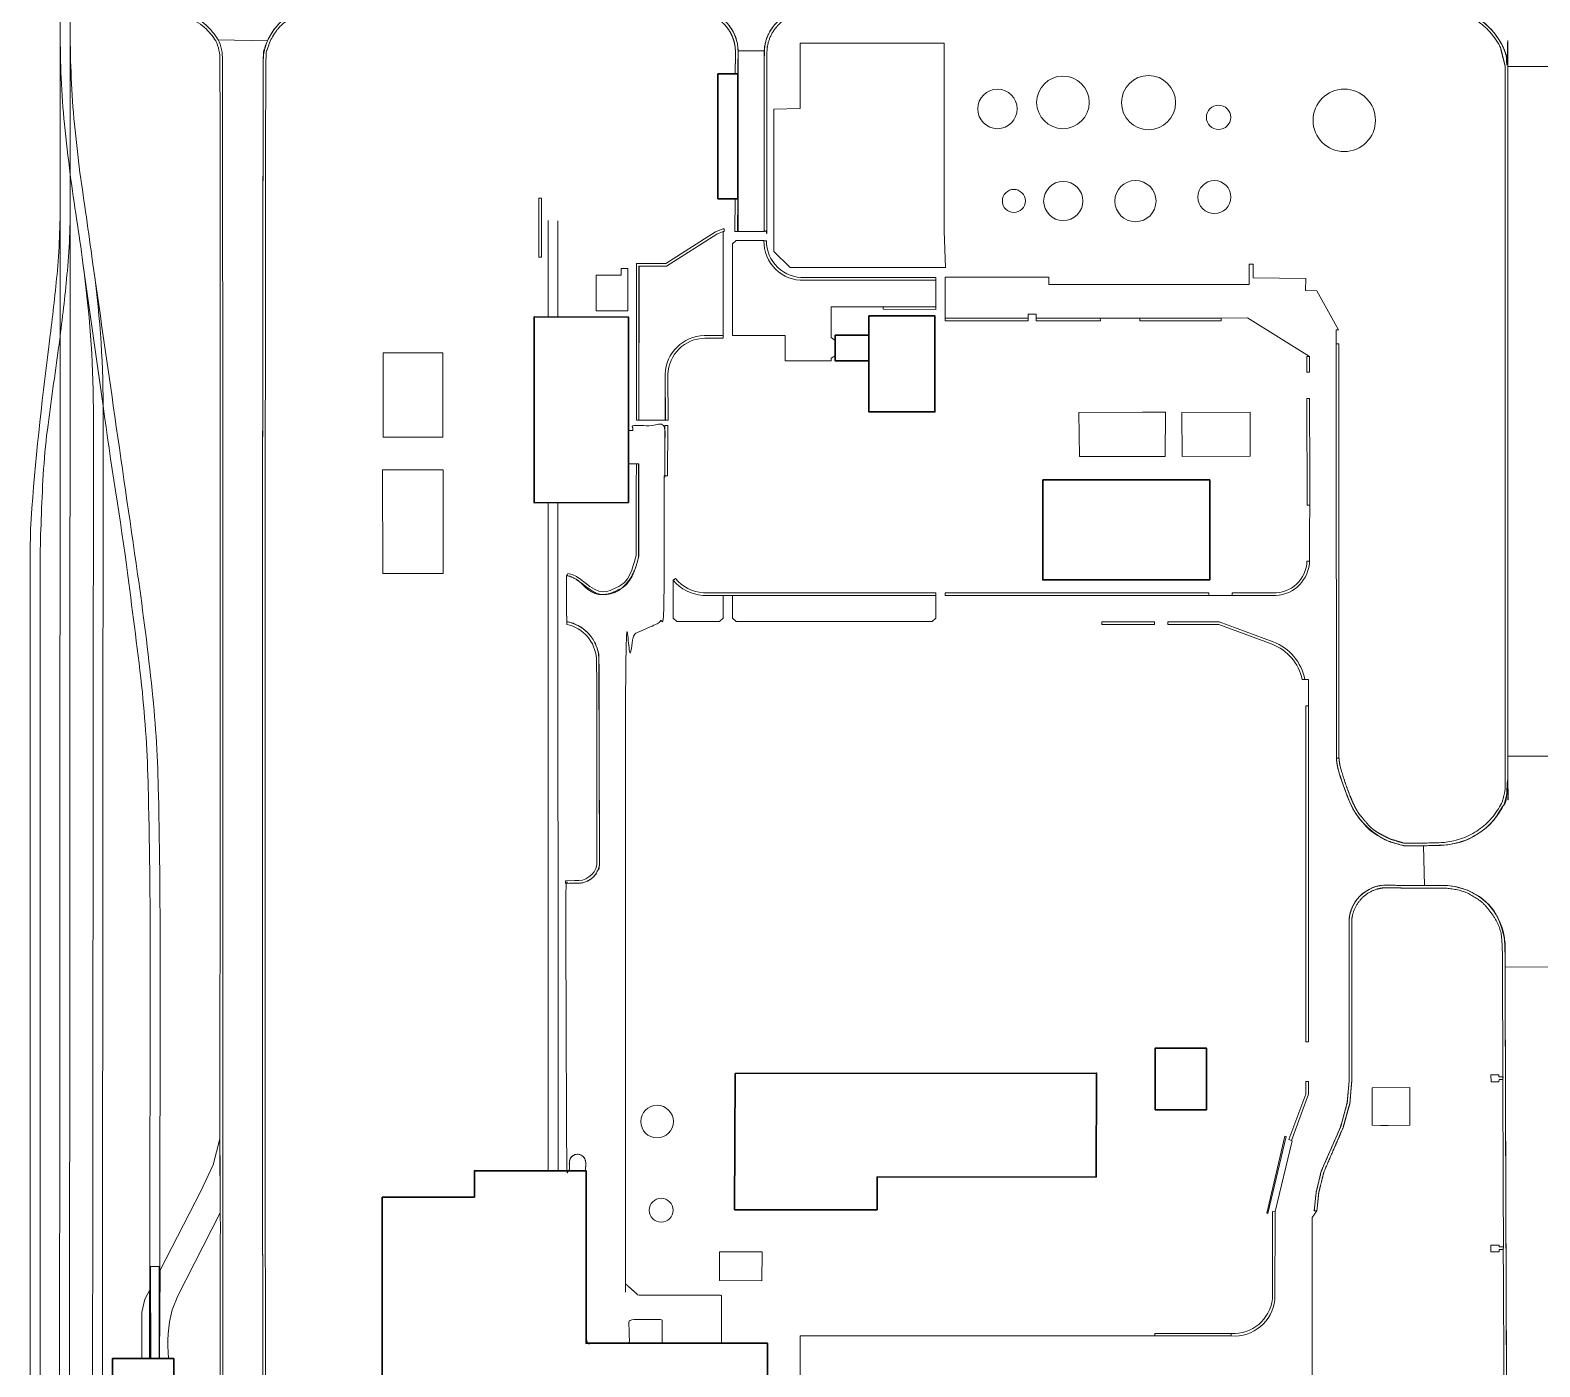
# Model space of a CAD drawing. Header units: millimetres. Extents: x 0 to 840, y 0 to 594.
# Drawn here: x 733.58 to 747.36, y 171.12 to 183.32 of the extents above; entities that cross this region are included whole.
import ezdxf

# ---------------------------------------------------------------- set-up
doc = ezdxf.new("R2010")
doc.units = ezdxf.units.MM
doc.layers.add('AC-0000-BESTAAND-co-06', color=1, linetype='Continuous')

msp = doc.modelspace()

# ---------------------------------------------------------------- linework, layer by layer
at = {"layer": 'AC-0000-BESTAAND-co-06', "linetype": 'Continuous', "lineweight": 13, "transparency": 33554687}
for p, q in [((735.748, 183.224), (735.298, 183.234)), ((747.068, 182.988), (747.492, 182.99)), ((738.308, 180.704), (738.308, 181.583)), ((738.398, 180.704), (738.398, 181.582)), ((739.907, 181.485), (739.917, 181.485)), ((734.249, 179.892), (734.063, 181.195)), ((739.374, 179.253), (739.374, 179.714)), ((733.583, 166.14), (733.583, 178.493)), ((733.674, 166.132), (733.674, 178.489)), ((747.496, 176.695), (747.067, 176.696)), ((746.298, 175.879), (746.307, 175.516)), ((747.492, 174.773), (747.042, 174.772))]:
    msp.add_line(p, q, dxfattribs=at)
at = {"layer": 'AC-0000-BESTAAND-co-06', "linetype": 'Continuous', "lineweight": 13, "transparency": 33554687, "flags": 128}
for points in [[(733.847, 154.975), (733.846, 162.846), (733.846, 164.163), (733.855, 180.526), (733.857, 181.816), (733.856, 183.302), (733.855, 184.029), (733.855, 185.349), (733.86, 189.422), (733.859, 191.528), (733.86, 192.82), (733.862, 199.331), (733.86, 200.628), (733.862, 201.931), (733.857, 220.789)], [(733.938, 154.975), (733.935, 156.29), (733.938, 162.847), (733.938, 164.162), (733.948, 181.824), (733.948, 182.005), (733.947, 183.304), (733.944, 184.02), (733.942, 185.344), (733.951, 189.418), (733.95, 191.526), (733.95, 192.834), (733.952, 199.332), (733.952, 201.936), (733.947, 220.791)], [(741.934, 181.154), (741.849, 181.156), (740.519, 181.155), (740.369, 181.302), (740.368, 181.4), (740.368, 181.484), (740.368, 182.6), (740.608, 182.605), (740.609, 183.201), (741.923, 183.203), (741.923, 183.156), (741.923, 181.488), (741.934, 181.154)], [(739.849, 181.461), (739.389, 181.169), (739.141, 181.169), (739.138, 179.762), (739.114, 179.762), (739.117, 181.193), (739.382, 181.193), (739.836, 181.482), (739.902, 181.509), (739.917, 181.509), (739.917, 181.485), (739.907, 181.485), (739.849, 181.461)], [(745.258, 180.343), (744.691, 180.695), (744.451, 180.694), (742.764, 180.694), (742.764, 180.729), (742.69, 180.729), (742.69, 180.694), (741.932, 180.693), (741.932, 181.041), (741.932, 181.068), (742.877, 181.068), (742.877, 181.001), (744.706, 181), (744.706, 181.185), (744.744, 181.185), (744.742, 181.062), (745.224, 181.056), (745.22, 180.946), (745.323, 180.942), (745.523, 180.588), (745.523, 180.588), (745.499, 180.586), (745.5, 180.539), (745.5, 179.947), (745.502, 176.679)], [(741.367, 180.775), (741.848, 180.773), (741.848, 180.797), (741.368, 180.799), (741.367, 180.775)], [(744.451, 180.694), (743.708, 180.694), (743.708, 180.67), (744.451, 180.67), (744.451, 180.694)], [(743.157, 179.43), (743.153, 179.832), (743.734, 179.834), (743.942, 179.835), (743.94, 179.43), (743.328, 179.43), (743.248, 179.43), (743.157, 179.43)], [(744.091, 179.833), (744.715, 179.836), (744.716, 179.435), (744.096, 179.431), (744.091, 179.833)], [(738.309, 172.913), (738.309, 173.202), (738.308, 179.009)], [(738.4, 172.913), (738.4, 173.202), (738.398, 179.009)], [(745.215, 177.397), (745.249, 177.397), (745.249, 177.157)], [(745.618, 175.199), (745.619, 173.734), (745.602, 173.535), (745.542, 173.318), (745.365, 172.909), (745.317, 172.716), (745.301, 172.549)], [(734.674, 171.201), (734.675, 172.058), (734.677, 174.765)], [(734.768, 174.768), (734.765, 172.059), (734.76, 171.203)], [(745.092, 173.191), (745.249, 173.613), (745.249, 173.729)], [(746.985, 173.79), (746.912, 173.789), (746.914, 173.725), (746.986, 173.726), (746.987, 173.745), (747.021, 173.747), (747.023, 173.771), (746.986, 173.771), (746.985, 173.79)], [(745.828, 173.669), (746.173, 173.672), (746.172, 173.328), (745.974, 173.326), (745.904, 173.326), (745.829, 173.329), (745.828, 173.669)], [(734.763, 171.201), (734.768, 172.007), (735.141, 172.728), (735.253, 172.969), (735.314, 173.204)], [(745.092, 173.191), (745.098, 173.188), (744.945, 172.543)], [(735.708, 164.823), (735.707, 166.174), (735.705, 168.637), (735.705, 171.861), (735.703, 172.44), (735.704, 172.504)], [(745.301, 172.549), (745.325, 172.547), (745.282, 172.486), (745.282, 170.981), (745.331, 170.93)], [(735.342, 172.438), (735.34, 171.382), (735.343, 168.635), (735.338, 167.883)], [(746.987, 172.235), (746.911, 172.234), (746.913, 172.175), (746.988, 172.175), (746.987, 172.195), (747.025, 172.196), (747.027, 172.219), (746.987, 172.22), (746.987, 172.235)], [(739.874, 171.911), (739.874, 172.175), (740.261, 172.175), (740.26, 171.91), (739.874, 171.911)], [(734.683, 171.201), (734.681, 172.039), (734.758, 172.039), (734.76, 171.201)], [(734.6, 171.201), (734.6, 171.204), (734.6, 171.624), (734.63, 171.742), (734.672, 171.822), (734.671, 171.201)], [(744.542, 171.046), (744.255, 171.046), (744.255, 171.026), (744.216, 171.026), (744.216, 171.04), (743.945, 171.04), (743.945, 171.026), (743.906, 171.026), (743.906, 171.046), (740.608, 171.046), (740.608, 171.406), (744.542, 171.406)]]:
    msp.add_lwpolyline(points, dxfattribs=at)
for points in [[(739.638, 183.508, -0.429423), (740.042, 183.133), (740.042, 183.133), (740.282, 183.133), (740.282, 183.133, -0.399454), (740.665, 183.504)], [(746.156, 183.506), (746.512, 183.504), (746.512, 183.504, -0.155354), (746.836, 183.4), (746.836, 183.4, -0.115018), (747.021, 183.172), (747.021, 183.172, -0.099809), (747.068, 182.988)], [(746.298, 175.879), (746.439, 175.883), (746.439, 175.883, 0.293939), (747.037, 176.268), (747.037, 176.268), (747.068, 176.386), (747.067, 176.696), (747.068, 182.988)], [(740.279, 181.4, 0.437327), (740.646, 181.04), (740.646, 181.04), (741.847, 181.041), (741.847, 181.065), (740.65, 181.064), (740.65, 181.064, -0.429306), (740.301, 181.4), (740.301, 181.4), (740.279, 181.4)], [(734.051, 157.088, 0.034313), (734.147, 158.39), (734.147, 158.39), (734.146, 163.709), (734.159, 179.872), (734.159, 179.872, 0.034155), (734.063, 181.195)], [(734.141, 157.074, 0.036053), (734.237, 158.392), (734.237, 158.392), (734.237, 163.707), (734.249, 179.892), (734.249, 179.892, 0.034612), (734.152, 181.208)], [(739.906, 180.51), (739.738, 180.51), (739.738, 180.51, 0.400826), (739.402, 180.179), (739.402, 180.179), (739.404, 179.762), (739.38, 179.762), (739.378, 180.183), (739.378, 180.183, -0.400826), (739.733, 180.534), (739.733, 180.534), (739.906, 180.534), (739.906, 180.51)], [(745.259, 178.987), (745.235, 178.987), (745.234, 179.959), (745.258, 179.959), (745.259, 179.261), (745.258, 178.482), (745.258, 178.482, -0.397009), (744.947, 178.162), (741.932, 178.162), (741.932, 178.186), (744.339, 178.186), (744.339, 178.162)], [(744.552, 178.162), (744.552, 178.186), (744.923, 178.186), (744.923, 178.186, 0.415793), (745.234, 178.477), (745.234, 178.477), (745.258, 178.477)], [(738.481, 177.899, -0.334461), (738.749, 177.587), (738.749, 177.587), (738.755, 177.335), (738.755, 176.736), (738.754, 175.706), (738.754, 175.706, -0.392987), (738.553, 175.562), (738.553, 175.562), (738.468, 175.56), (738.469, 175.536), (738.556, 175.538), (738.556, 175.538, 0.392987), (738.778, 175.699), (738.778, 175.699), (738.773, 177.592), (738.773, 177.592, 0.343885), (738.48, 177.924), (738.48, 177.924), (738.481, 177.899)], [(738.48, 177.924, -0.343885), (738.773, 177.592), (738.773, 177.592), (738.778, 175.699)], [(738.778, 175.699, -0.392987), (738.556, 175.538), (738.556, 175.538), (738.469, 175.536)], [(746.307, 175.516), (746.003, 175.518), (746.003, 175.518, 0.431304), (745.618, 175.199)], [(734.845, 171.201, -0.087536), (734.878, 171.645), (734.878, 171.645), (734.93, 171.772), (735.317, 172.53), (735.314, 173.204)], [(738.479, 172.913), (738.503, 172.913), (738.503, 172.983), (738.503, 172.983, -1.093904), (738.652, 172.981), (738.652, 172.981), (738.651, 172.913), (738.655, 172.913)], [(744.945, 172.538), (744.942, 171.737), (744.942, 171.737, -0.402492), (744.542, 171.406), (744.542, 171.406)]]:
    msp.add_lwpolyline(points, format="xyb", dxfattribs=at)
for points in [[(740.282, 183.133), (740.042, 183.133), (740.042, 181.485), (740.282, 181.485)], [(738.249, 181.789), (738.225, 181.789), (738.225, 181.249), (738.249, 181.249)], [(740.013, 181.484), (740.037, 181.484), (740.039, 181.785), (740.015, 181.786)], [(738.747, 180.76), (738.747, 181.084), (738.976, 181.084), (738.976, 181.145), (739.036, 181.145), (739.036, 180.76)], [(742.69, 180.694), (741.932, 180.693), (741.932, 180.669), (742.384, 180.669), (742.521, 180.669), (742.69, 180.669), (742.69, 180.693)], [(742.764, 180.694), (743.348, 180.694), (743.349, 180.67), (742.764, 180.669)], [(737.347, 179.607), (736.804, 179.607), (736.804, 180.378), (737.347, 180.378)], [(745.258, 180.199), (745.234, 180.199), (745.234, 180.343), (745.258, 180.343)], [(745.5, 179.947), (745.502, 176.679), (745.526, 176.679), (745.524, 179.947), (745.524, 180.346), (745.524, 180.458), (745.5, 180.458)], [(739.401, 179.714), (739.399, 179.253), (739.374, 179.253), (739.374, 179.714)], [(736.8, 178.362), (736.799, 179.309), (737.352, 179.31), (737.352, 178.603), (737.351, 178.363)], [(741.848, 178.162), (739.991, 178.162), (739.991, 177.957), (740.024, 177.926), (741.815, 177.926), (741.848, 177.957)], [(743.843, 177.897), (743.843, 177.921), (743.361, 177.921), (743.361, 177.897)], [(745.225, 174.089), (745.223, 175.532), (745.225, 177.157), (745.249, 177.157), (745.247, 175.532), (745.249, 174.089)], [(745.249, 173.613), (745.092, 173.191), (745.069, 173.2), (745.225, 173.613), (745.225, 173.729), (745.249, 173.729)], [(744.867, 172.526), (745.033, 173.229), (745.045, 173.226), (744.877, 172.524)], [(744.542, 171.406), (743.846, 171.406), (743.846, 171.43), (744.539, 171.43), (744.542, 171.43), (744.542, 171.406)]]:
    msp.add_lwpolyline(points, close=True, dxfattribs=at)
at = {"layer": 'AC-0000-BESTAAND-co-06', "linetype": 'Continuous', "lineweight": 30, "transparency": 33554687, "flags": 128}
for points in [[(740.041, 182.922), (739.858, 182.922), (739.858, 181.783), (740.041, 181.783)], [(741.237, 180.714), (741.839, 180.714), (741.839, 179.837), (741.237, 179.837)], [(740.929, 180.537), (741.237, 180.537), (741.237, 180.303), (740.929, 180.303)], [(743.849, 173.469), (744.316, 173.469), (744.316, 174.033), (743.849, 174.033)], [(740.311, 171.34), (738.655, 171.34), (738.655, 172.913), (737.636, 172.914), (737.636, 172.674), (736.796, 172.672), (736.796, 168.291), (737.567, 168.29), (737.568, 167.933), (738.73, 167.934), (738.727, 168.497), (739.052, 168.496), (739.053, 168.961), (741.676, 168.961), (742.452, 168.965), (742.452, 168.463), (742.843, 168.46), (742.953, 168.461), (743.187, 168.461), (743.189, 169.028), (743.183, 170.797), (740.311, 170.802)]]:
    msp.add_lwpolyline(points, close=True, dxfattribs=at)
at = {"layer": 'AC-0000-BESTAAND-co-06', "linetype": 'Continuous', "lineweight": 13, "transparency": 33554687, "flags": 128}
for points in [[(739.849, 181.461), (739.389, 181.169), (739.138, 181.169), (739.138, 179.762), (739.378, 179.762), (739.378, 180.183), (739.378, 180.183, -0.400826), (739.733, 180.534), (739.733, 180.534), (739.907, 180.534), (739.907, 181.485)], [(740.024, 181.401), (740.279, 181.401), (740.279, 181.4), (740.279, 181.4, 0.437327), (740.646, 181.04), (740.646, 181.04), (741.848, 181.041), (741.848, 180.797), (740.893, 180.797), (740.893, 180.517), (740.929, 180.489), (740.929, 180.348), (740.893, 180.327), (740.893, 180.303), (740.537, 180.303), (740.537, 180.304), (740.471, 180.304), (740.471, 180.536), (739.991, 180.536), (739.991, 181.371)], [(739.991, 178.162), (741.848, 178.162), (741.848, 178.186), (739.991, 178.186), (739.907, 178.186), (739.726, 178.188), (739.726, 178.188, -0.216165), (739.47, 178.319), (739.47, 178.319), (739.451, 178.303), (739.451, 178.303, 0.21584), (739.721, 178.164), (739.907, 178.162)], [(739.451, 178.303), (739.451, 177.956), (739.484, 177.926), (739.874, 177.926), (739.907, 177.957), (739.907, 178.162), (739.721, 178.164), (739.721, 178.164, -0.21584), (739.451, 178.303)], [(744.926, 177.74), (744.433, 177.921), (743.963, 177.921), (743.963, 177.897), (744.429, 177.897), (744.915, 177.718), (744.915, 177.718, -0.251471), (745.191, 177.397), (745.191, 177.397), (745.215, 177.397), (745.215, 177.397, 0.257596), (744.926, 177.74)], [(744.542, 171.406, 0.402492), (744.942, 171.737), (744.942, 171.737), (744.945, 172.538), (744.919, 172.543), (744.918, 171.744), (744.918, 171.744, -0.399767), (744.543, 171.43), (744.543, 171.43), (744.542, 171.406)]]:
    msp.add_lwpolyline(points, format="xyb", close=True, dxfattribs=at)
at = {"layer": 'AC-0000-BESTAAND-co-06', "linetype": 'Continuous', "lineweight": 30, "transparency": 33554687, "flags": 128}
for points in [[(739.041, 179.01), (738.181, 179.009), (738.181, 180.704), (739.043, 180.701), (739.041, 179.01)], [(742.823, 179.219), (742.823, 178.304), (744.349, 178.306), (744.347, 179.217), (742.823, 179.219)], [(740.015, 173.802), (743.314, 173.804), (743.31, 172.856), (741.311, 172.858), (741.311, 172.558), (740.009, 172.558), (740.015, 173.802)], [(734.894, 171.201), (734.894, 169.972), (734.334, 169.971), (734.334, 171.201), (734.894, 171.201)]]:
    msp.add_lwpolyline(points, dxfattribs=at)
at = {"layer": 'AC-0000-BESTAAND-co-06', "linetype": 'Continuous', "lineweight": 13, "transparency": 33554687}
for centre, radius in [((743.007, 182.662), 0.24), ((743.788, 182.66), 0.247), ((742.409, 182.602), 0.18), ((745.574, 182.498), 0.285), ((744.427, 182.526), 0.111), ((742.559, 181.763), 0.105), ((743.01, 181.762), 0.179), ((743.669, 181.761), 0.188), ((744.389, 181.798), 0.151), ((739.303, 173.362), 0.149), ((739.341, 172.553), 0.109)]:
    msp.add_circle(centre, radius, dxfattribs=at)
msp.add_arc((745.961, 175.177), 0.344, 82.9923, 176.3155, dxfattribs=at)
for points, knots in [([(735.342, 172.438), (735.341, 174.583), (735.341, 176.729), (735.34, 178.874), (735.339, 180.268), (735.339, 181.662), (735.338, 183.055), (735.338, 183.103), (735.327, 183.185), (735.298, 183.234), (735.271, 183.28), (735.227, 183.328), (735.187, 183.366), (735.1, 183.451), (734.921, 183.487), (734.835, 183.499), (734.548, 183.499), (734.26, 183.5), (733.973, 183.5)], [0, 0, 0, 0, 0.166667, 0.166667, 0.166667, 0.333333, 0.333333, 0.333333, 0.416547, 0.416547, 0.416547, 0.495382, 0.495382, 0.495382, 0.666667, 0.666667, 0.666667, 1, 1, 1, 1]), ([(733.973, 183.476), (734.259, 183.476), (734.545, 183.475), (734.831, 183.475), (734.914, 183.464), (735.088, 183.428), (735.173, 183.346), (735.21, 183.31), (735.251, 183.266), (735.276, 183.223), (735.303, 183.176), (735.314, 183.098), (735.314, 183.053), (735.314, 182.877), (735.315, 182.702), (735.316, 182.527), (735.316, 181.309), (735.316, 180.091), (735.316, 178.874), (735.315, 176.984), (735.315, 175.094), (735.314, 173.204), (735.315, 172.979), (735.316, 172.755), (735.317, 172.53), (735.317, 172.5), (735.317, 172.469), (735.318, 172.438), (735.317, 172.086), (735.316, 171.734), (735.316, 171.382), (735.316, 170.467), (735.316, 169.552), (735.317, 168.637), (735.326, 168.636), (735.334, 168.635), (735.343, 168.635), (735.342, 169.55), (735.341, 170.466), (735.34, 171.382), (735.34, 171.734), (735.341, 172.086), (735.342, 172.438), (735.341, 174.583), (735.341, 176.729), (735.34, 178.874), (735.339, 180.268), (735.339, 181.662), (735.338, 183.055), (735.338, 183.103), (735.327, 183.185), (735.298, 183.234), (735.271, 183.28), (735.227, 183.328), (735.187, 183.366), (735.1, 183.451), (734.921, 183.487), (734.835, 183.499), (734.548, 183.499), (734.26, 183.5), (733.973, 183.5), (733.973, 183.492), (733.973, 183.484), (733.973, 183.476)], [0, 0, 0, 0, 0.166667, 0.166667, 0.166667, 0.253598, 0.253598, 0.253598, 0.291884, 0.291884, 0.291884, 0.333333, 0.333333, 0.333333, 0.354167, 0.354167, 0.354167, 0.375, 0.375, 0.375, 0.395833, 0.395833, 0.395833, 0.416667, 0.416667, 0.416667, 0.4375, 0.4375, 0.4375, 0.458333, 0.458333, 0.458333, 0.479167, 0.479167, 0.479167, 0.5, 0.5, 0.5, 0.541667, 0.541667, 0.541667, 0.583333, 0.583333, 0.583333, 0.625, 0.625, 0.625, 0.666667, 0.666667, 0.666667, 0.708274, 0.708274, 0.708274, 0.747691, 0.747691, 0.747691, 0.833333, 0.833333, 0.833333, 0.916667, 0.916667, 0.916667, 1, 1, 1, 1]), ([(735.704, 172.504), (735.704, 174.634), (735.703, 176.764), (735.703, 178.895), (735.705, 180.28), (735.707, 181.664), (735.708, 183.049), (735.711, 183.101), (735.722, 183.172), (735.748, 183.224), (735.767, 183.263), (735.79, 183.303), (735.818, 183.34), (735.841, 183.37), (735.868, 183.394), (735.895, 183.416), (735.953, 183.467), (736.066, 183.484), (736.125, 183.489), (736.255, 183.494), (736.386, 183.499), (736.516, 183.504)], [0, 0, 0, 0, 0.166667, 0.166667, 0.166667, 0.333333, 0.333333, 0.333333, 0.423157, 0.423157, 0.423157, 0.491289, 0.491289, 0.491289, 0.545442, 0.545442, 0.545442, 0.666667, 0.666667, 0.666667, 1, 1, 1, 1]), ([(734.063, 181.195), (734.031, 181.464), (733.981, 181.734), (733.948, 182.005), (733.929, 182.158), (733.91, 182.31), (733.895, 182.463), (733.866, 182.741), (733.858, 183.024), (733.856, 183.302)], [0, 0, 0, 0, 0.386134, 0.386134, 0.386134, 0.603755, 0.603755, 0.603755, 1, 1, 1, 1]), ([(733.947, 183.304), (733.949, 183.026), (733.959, 182.743), (733.987, 182.464), (734.001, 182.316), (734.017, 182.167), (734.037, 182.019), (734.076, 181.748), (734.114, 181.478), (734.152, 181.208), (734.215, 180.769), (734.278, 180.331), (734.341, 179.893), (734.414, 179.381), (734.489, 178.869), (734.563, 178.357), (734.614, 178.004), (734.658, 177.65), (734.696, 177.295), (734.73, 176.979), (734.746, 176.661), (734.753, 176.343), (734.764, 175.819), (734.77, 175.292), (734.768, 174.768)], [0, 0, 0, 0, 0.097922, 0.097922, 0.097922, 0.150092, 0.150092, 0.150092, 0.245505, 0.245505, 0.245505, 0.400186, 0.400186, 0.400186, 0.580882, 0.580882, 0.580882, 0.705481, 0.705481, 0.705481, 0.816518, 0.816518, 0.816518, 1, 1, 1, 1]), ([(733.583, 178.493), (733.583, 178.615), (733.583, 178.738), (733.591, 178.86), (733.628, 179.384), (733.686, 179.91), (733.752, 180.433), (733.756, 180.468), (733.762, 180.504), (733.766, 180.539), (733.791, 180.735), (733.812, 180.932), (733.831, 181.129), (733.852, 181.356), (733.856, 181.588), (733.857, 181.816)], [0, 0, 0, 0, 0.109963, 0.109963, 0.109963, 0.583998, 0.583998, 0.583998, 0.6162, 0.6162, 0.6162, 0.793843, 0.793843, 0.793843, 1, 1, 1, 1]), ([(733.674, 178.489), (733.674, 178.611), (733.678, 178.734), (733.683, 178.856), (733.694, 179.129), (733.704, 179.403), (733.739, 179.674), (733.771, 179.925), (733.809, 180.175), (733.842, 180.425), (733.847, 180.459), (733.851, 180.493), (733.855, 180.526), (733.881, 180.726), (733.903, 180.926), (733.922, 181.125), (733.945, 181.357), (733.948, 181.593), (733.948, 181.824)], [0, 0, 0, 0, 0.109591, 0.109591, 0.109591, 0.354402, 0.354402, 0.354402, 0.58079, 0.58079, 0.58079, 0.611247, 0.611247, 0.611247, 0.791185, 0.791185, 0.791185, 1, 1, 1, 1]), ([(734.677, 174.765), (734.679, 175.291), (734.673, 175.819), (734.661, 176.345), (734.654, 176.657), (734.638, 176.969), (734.606, 177.279), (734.568, 177.635), (734.519, 177.989), (734.474, 178.344), (734.408, 178.861), (734.314, 179.377), (734.249, 179.892)], [0, 0, 0, 0, 0.306703, 0.306703, 0.306703, 0.488294, 0.488294, 0.488294, 0.6965, 0.6965, 0.6965, 1, 1, 1, 1]), ([(738.478, 178.342), (738.478, 178.342), (738.585, 178.338), (738.697, 178.164), (738.814, 178.171), (738.872, 178.174), (738.932, 178.204), (738.99, 178.237), (739.087, 178.293), (739.121, 178.472), (739.136, 178.522), (739.137, 178.803), (739.138, 179.083), (739.138, 179.363), (739.13, 179.363), (739.122, 179.363), (739.114, 179.363), (739.114, 179.355), (739.114, 179.347), (739.114, 179.339), (739.114, 179.069), (739.113, 178.798), (739.112, 178.528), (739.098, 178.48), (739.066, 178.309), (738.973, 178.256), (738.921, 178.227), (738.867, 178.2), (738.815, 178.197), (738.702, 178.191), (738.592, 178.36), (738.489, 178.363), (738.486, 178.356), (738.482, 178.349), (738.478, 178.342)], [0, 0, 0, 0, 0.042498, 0.084996, 0.084996, 0.084996, 0.1275, 0.1275, 0.1275, 0.2, 0.2, 0.2, 0.3, 0.3, 0.3, 0.4, 0.4, 0.4, 0.5, 0.5, 0.5, 0.6, 0.6, 0.6, 0.672843, 0.672843, 0.672843, 0.712921, 0.712921, 0.712921, 0.8, 0.8, 0.8, 1, 1, 1, 1]), ([(745.502, 176.679), (745.505, 176.64), (745.513, 176.594), (745.525, 176.554), (745.56, 176.441), (745.599, 176.326), (745.654, 176.215), (745.685, 176.154), (745.733, 176.105), (745.776, 176.053), (745.827, 175.99), (745.929, 175.947), (745.981, 175.919), (746.026, 175.905), (746.072, 175.892), (746.118, 175.879), (746.178, 175.879), (746.238, 175.879), (746.298, 175.879)], [0, 0, 0, 0, 0.067813, 0.067813, 0.067813, 0.261235, 0.261235, 0.261235, 0.369403, 0.369403, 0.369403, 0.5, 0.5, 0.5, 0.75, 0.75, 0.75, 1, 1, 1, 1]), ([(746.307, 175.516), (746.366, 175.517), (746.429, 175.516), (746.488, 175.516), (746.573, 175.516), (746.658, 175.492), (746.741, 175.453), (746.836, 175.408), (746.906, 175.341), (746.96, 175.249), (747.006, 175.171), (747.035, 175.088), (747.038, 175.007), (747.041, 174.932), (747.043, 174.846), (747.042, 174.772), (747.051, 171.943), (747.061, 169.113), (747.07, 166.284)], [0, 0, 0, 0, 0.073625, 0.073625, 0.073625, 0.179581, 0.179581, 0.179581, 0.30105, 0.30105, 0.30105, 0.404461, 0.404461, 0.404461, 0.5, 0.5, 0.5, 1, 1, 1, 1])]:
    msp.add_open_spline(points, degree=3, knots=knots, dxfattribs=at)
for points, weights, knots in [([(736.553, 162.724), (736.46, 162.724), (736.362, 162.724), (736.27, 162.724), (736.18, 162.724), (736.089, 162.746), (736, 162.782), (735.88, 162.83), (735.79, 162.939), (735.721, 163.028), (735.643, 163.128), (735.63, 163.338), (735.633, 163.436), (735.633, 163.434), (735.633, 163.433), (735.633, 163.431), (735.666, 163.895), (735.7, 164.358), (735.733, 164.821), (735.732, 165.272), (735.731, 165.723), (735.731, 166.174), (735.73, 166.995), (735.73, 167.816), (735.729, 168.637), (735.729, 169.712), (735.729, 170.786), (735.729, 171.861), (735.728, 172.054), (735.728, 172.247), (735.727, 172.44), (735.727, 172.461), (735.728, 172.482), (735.728, 172.504), (735.728, 172.504), (735.728, 172.504), (735.728, 172.504), (735.728, 174.634), (735.727, 176.764), (735.727, 178.895), (735.729, 180.279), (735.73, 181.663), (735.732, 183.047), (735.735, 183.096), (735.746, 183.165), (735.77, 183.215), (735.789, 183.252), (735.81, 183.29), (735.837, 183.325), (735.858, 183.352), (735.883, 183.374), (735.907, 183.395), (735.964, 183.444), (736.072, 183.461), (736.129, 183.465), (736.258, 183.47), (736.387, 183.475), (736.517, 183.48), (736.813, 183.482), (737.109, 183.484), (737.406, 183.486), (738.15, 183.485), (738.894, 183.484), (739.638, 183.484), (739.854, 183.495), (740.012, 183.348), (740.018, 183.133), (740.018, 183.062), (740.017, 182.992), (740.017, 182.922), (740.025, 182.922), (740.033, 182.922), (740.041, 182.922), (740.041, 182.992), (740.042, 183.062), (740.042, 183.133), (740.039, 183.364), (739.87, 183.522), (739.638, 183.508), (738.894, 183.508), (738.15, 183.509), (737.405, 183.51), (737.109, 183.508), (736.813, 183.506), (736.516, 183.504), (736.386, 183.499), (736.255, 183.494), (736.125, 183.489), (736.066, 183.484), (735.953, 183.467), (735.895, 183.416), (735.868, 183.394), (735.841, 183.37), (735.818, 183.34), (735.79, 183.303), (735.767, 183.263), (735.748, 183.224), (735.722, 183.172), (735.711, 183.101), (735.708, 183.049), (735.707, 181.664), (735.705, 180.28), (735.703, 178.895), (735.703, 176.764), (735.704, 174.634), (735.704, 172.504), (735.704, 172.483), (735.703, 172.461), (735.703, 172.44), (735.704, 172.247), (735.704, 172.054), (735.705, 171.861), (735.705, 170.786), (735.705, 169.712), (735.705, 168.637), (735.706, 167.816), (735.706, 166.995), (735.707, 166.174), (735.707, 165.724), (735.708, 165.273), (735.708, 164.823), (735.675, 164.359), (735.643, 163.895), (735.61, 163.431), (735.606, 163.331), (735.62, 163.118), (735.699, 163.016), (735.771, 162.923), (735.864, 162.81), (735.989, 162.76), (736.081, 162.722), (736.176, 162.699), (736.27, 162.699), (736.358, 162.699), (736.452, 162.7), (736.541, 162.7), (736.545, 162.708), (736.549, 162.716), (736.553, 162.724)], [1, 1, 1, 1, 1, 1, 1, 1, 1, 1, 1, 1, 1, 1, 1, 1, 1, 1, 1, 1, 1, 1, 1, 1, 1, 1, 1, 1, 1, 1, 1, 1, 1, 1, 1, 1, 1, 1, 1, 1, 1, 1, 1, 1, 1, 1, 1, 1, 1, 1, 1, 1, 1, 1, 1, 1, 1, 1, 1, 1, 1, 1, 1, 1, 0.798392317005, 0.798392317005, 1, 1, 1, 1, 1, 1, 1, 1, 1, 1, 0.792408439284, 0.792408439284, 1, 1, 1, 1, 1, 1, 1, 1, 1, 1, 1, 1, 1, 1, 1, 1, 1, 1, 1, 1, 1, 1, 1, 1, 1, 1, 1, 1, 1, 1, 1, 1, 1, 1, 1, 1, 1, 1, 1, 1, 1, 1, 1, 1, 1, 1, 1, 1, 1, 1, 1, 1, 1, 1, 1, 1, 1, 1, 1, 1, 1], [0, 0, 0, 0, 0.01048, 0.01048, 0.01048, 0.020737, 0.020737, 0.020737, 0.034541, 0.034541, 0.034541, 0.05, 0.05, 0.05, 0.1, 0.1, 0.1, 0.15, 0.15, 0.15, 0.16, 0.16, 0.16, 0.17, 0.17, 0.17, 0.18, 0.18, 0.18, 0.19, 0.19, 0.19, 0.2, 0.2, 0.2, 0.25, 0.25, 0.25, 0.275, 0.275, 0.275, 0.3, 0.3, 0.3, 0.31362, 0.31362, 0.31362, 0.323805, 0.323805, 0.323805, 0.331636, 0.331636, 0.331636, 0.35, 0.35, 0.35, 0.4, 0.4, 0.4, 0.425, 0.425, 0.425, 0.45, 0.45, 0.45, 0.5, 0.5, 0.5, 0.516667, 0.516667, 0.516667, 0.533333, 0.533333, 0.533333, 0.55, 0.55, 0.55, 0.6, 0.6, 0.6, 0.625, 0.625, 0.625, 0.65, 0.65, 0.65, 0.7, 0.7, 0.7, 0.718184, 0.718184, 0.718184, 0.726307, 0.726307, 0.726307, 0.736526, 0.736526, 0.736526, 0.75, 0.75, 0.75, 0.775, 0.775, 0.775, 0.8, 0.8, 0.8, 0.81, 0.81, 0.81, 0.82, 0.82, 0.82, 0.83, 0.83, 0.83, 0.84, 0.84, 0.84, 0.85, 0.85, 0.85, 0.9, 0.9, 0.9, 0.915502, 0.915502, 0.915502, 0.929604, 0.929604, 0.929604, 0.940099, 0.940099, 0.940099, 0.95, 0.95, 0.95, 1, 1, 1, 1]), ([(745.526, 176.682), (745.526, 176.682), (745.529, 176.643), (745.537, 176.599), (745.549, 176.561), (745.583, 176.449), (745.621, 176.336), (745.675, 176.227), (745.705, 176.168), (745.751, 176.121), (745.792, 176.071), (745.842, 176.01), (745.941, 175.968), (745.991, 175.941), (746.034, 175.928), (746.078, 175.915), (746.121, 175.903), (746.18, 175.903), (746.239, 175.903), (746.297, 175.903), (746.297, 175.903), (746.297, 175.903), (746.297, 175.903), (746.343, 175.904), (746.389, 175.906), (746.435, 175.907), (746.69, 175.91), (746.905, 176.047), (747.014, 176.277), (747.024, 176.314), (747.034, 176.352), (747.044, 176.389), (747.044, 176.491), (747.043, 176.594), (747.043, 176.696), (747.043, 176.696), (747.043, 176.696), (747.043, 176.696), (747.043, 178.793), (747.043, 180.891), (747.044, 182.988), (747.029, 183.046), (747.014, 183.104), (747, 183.162), (746.958, 183.248), (746.897, 183.322), (746.822, 183.38), (746.73, 183.445), (746.623, 183.48), (746.51, 183.48), (746.392, 183.481), (746.274, 183.482), (746.155, 183.482), (746.161, 183.482), (746.167, 183.482), (746.172, 183.482), (746.151, 183.483), (746.13, 183.484), (746.109, 183.485), (745.909, 183.485), (745.708, 183.485), (745.508, 183.485), (744.75, 183.485), (743.992, 183.484), (743.235, 183.484), (742.378, 183.483), (741.522, 183.481), (740.665, 183.48), (740.463, 183.475), (740.318, 183.335), (740.306, 183.133), (740.305, 182.584), (740.305, 182.035), (740.305, 181.486), (740.297, 181.486), (740.289, 181.486), (740.281, 181.486), (740.281, 182.035), (740.281, 182.584), (740.282, 183.133), (740.291, 183.351), (740.448, 183.502), (740.665, 183.504), (741.522, 183.505), (742.378, 183.507), (743.235, 183.508), (744.214, 183.507), (745.193, 183.507), (746.173, 183.506), (746.167, 183.506), (746.161, 183.506), (746.156, 183.506), (746.274, 183.506), (746.393, 183.505), (746.512, 183.504), (746.629, 183.504), (746.741, 183.468), (746.836, 183.4), (746.915, 183.339), (746.978, 183.262), (747.021, 183.172), (747.049, 183.114), (747.065, 183.052), (747.068, 182.988), (747.067, 180.891), (747.067, 178.793), (747.067, 176.696), (747.067, 176.593), (747.068, 176.489), (747.068, 176.386), (747.058, 176.346), (747.047, 176.307), (747.037, 176.268), (746.926, 176.028), (746.703, 175.885), (746.439, 175.883), (746.392, 175.882), (746.345, 175.88), (746.298, 175.879), (746.238, 175.879), (746.178, 175.879), (746.118, 175.879), (746.072, 175.892), (746.026, 175.905), (745.981, 175.919), (745.929, 175.947), (745.827, 175.99), (745.776, 176.053), (745.733, 176.105), (745.685, 176.154), (745.654, 176.215), (745.599, 176.326), (745.56, 176.441), (745.525, 176.554), (745.513, 176.594), (745.505, 176.64), (745.502, 176.679), (745.51, 176.679), (745.518, 176.679), (745.526, 176.679), (745.526, 176.68), (745.526, 176.681), (745.526, 176.682)], [1, 1, 1, 1, 1, 1, 1, 1, 1, 1, 1, 1, 1, 1, 1, 1, 1, 1, 1, 1, 1, 1, 1, 1, 1, 1, 0.898546106514, 0.898546106514, 1, 1, 1, 1, 1, 1, 1, 1, 1, 1, 1, 1, 1, 1, 1, 1, 0.982591540124, 0.982591540124, 1, 0.968578458086, 0.968578458086, 1, 1, 1, 1, 1, 1, 1, 1, 1, 1, 1, 1, 1, 1, 1, 1, 1, 1, 1, 0.823120229414, 0.823120229414, 1, 1, 1, 1, 1, 1, 1, 1, 1, 1, 0.816524446517, 0.816524446517, 1, 1, 1, 1, 1, 1, 1, 1, 1, 1, 1, 1, 1, 0.968578458086, 0.968578458086, 1, 0.982591540124, 0.982591540124, 1, 0.986848551735, 0.986848551735, 1, 1, 1, 1, 1, 1, 1, 1, 1, 1, 0.896144525396, 0.896144525396, 1, 1, 1, 1, 1, 1, 1, 1, 1, 1, 1, 1, 1, 1, 1, 1, 1, 1, 1, 1, 1, 1, 1, 1, 1, 1, 1, 1], [0, 0, 0, 0, 0.002243, 0.004487, 0.004487, 0.004487, 0.017537, 0.017537, 0.017537, 0.02467, 0.02467, 0.02467, 0.033333, 0.033333, 0.033333, 0.05, 0.05, 0.05, 0.066667, 0.066667, 0.066667, 0.1, 0.1, 0.1, 0.133333, 0.133333, 0.133333, 0.166667, 0.166667, 0.166667, 0.183333, 0.183333, 0.183333, 0.2, 0.2, 0.2, 0.233333, 0.233333, 0.233333, 0.266667, 0.266667, 0.266667, 0.3, 0.3, 0.3, 0.333333, 0.333333, 0.333333, 0.366667, 0.366667, 0.366667, 0.4, 0.4, 0.4, 0.433333, 0.433333, 0.433333, 0.441667, 0.441667, 0.441667, 0.45, 0.45, 0.45, 0.458333, 0.458333, 0.458333, 0.466667, 0.466667, 0.466667, 0.5, 0.5, 0.5, 0.511111, 0.511111, 0.511111, 0.522222, 0.522222, 0.522222, 0.533333, 0.533333, 0.533333, 0.566667, 0.566667, 0.566667, 0.583333, 0.583333, 0.583333, 0.6, 0.6, 0.6, 0.633333, 0.633333, 0.633333, 0.666667, 0.666667, 0.666667, 0.7, 0.7, 0.7, 0.733333, 0.733333, 0.733333, 0.766667, 0.766667, 0.766667, 0.777778, 0.777778, 0.777778, 0.788889, 0.788889, 0.788889, 0.8, 0.8, 0.8, 0.833333, 0.833333, 0.833333, 0.866667, 0.866667, 0.866667, 0.883333, 0.883333, 0.883333, 0.9, 0.9, 0.9, 0.908706, 0.908706, 0.908706, 0.915918, 0.915918, 0.915918, 0.928812, 0.928812, 0.928812, 0.933333, 0.933333, 0.933333, 0.966667, 0.966667, 0.966667, 1, 1, 1, 1]), ([(739.014, 171.883), (739.014, 171.883), (739.014, 173.776), (739.014, 175.67), (739.014, 177.563), (739.043, 177.647), (739.072, 177.731), (739.101, 177.816), (739.172, 177.846), (739.243, 177.877), (739.314, 177.907), (739.332, 177.924), (739.349, 177.941), (739.367, 177.957), (739.367, 178.389), (739.367, 178.821), (739.367, 179.253), (739.37, 179.253), (739.372, 179.253), (739.374, 179.253), (739.374, 179.407), (739.374, 179.561), (739.374, 179.714), (739.277, 179.714), (739.179, 179.714), (739.082, 179.714), (739.082, 179.699), (739.082, 179.684), (739.082, 179.669), (739.069, 179.669), (739.055, 179.669), (739.041, 179.669), (739.041, 179.567), (739.041, 179.465), (739.041, 179.363), (739.072, 179.363), (739.103, 179.363), (739.134, 179.363), (739.134, 179.08), (739.134, 178.796), (739.134, 178.513), (739.134, 178.513), (739.134, 178.513), (739.134, 178.513), (739.111, 178.411), (739.08, 178.323), (738.99, 178.237), (738.935, 178.185), (738.872, 178.174), (738.814, 178.171), (738.697, 178.164), (738.585, 178.338), (738.478, 178.342), (738.478, 178.31), (738.477, 178.279), (738.476, 178.247), (738.476, 178.167), (738.477, 178.087), (738.477, 178.007), (738.478, 177.979), (738.479, 177.951), (738.48, 177.924), (738.649, 177.892), (738.763, 177.763), (738.773, 177.592), (738.775, 176.961), (738.776, 176.33), (738.778, 175.699), (738.756, 175.59), (738.666, 175.525), (738.556, 175.538), (738.527, 175.538), (738.498, 175.537), (738.469, 175.536), (738.472, 174.662), (738.475, 173.787), (738.479, 172.913), (738.487, 172.913), (738.495, 172.913), (738.503, 172.913), (738.503, 172.936), (738.503, 172.96), (738.503, 172.983), (738.499, 173.03), (738.531, 173.065), (738.578, 173.064), (738.625, 173.063), (738.657, 173.028), (738.652, 172.981), (738.652, 172.958), (738.651, 172.936), (738.651, 172.913), (738.652, 172.913), (738.653, 172.913), (738.655, 172.913), (738.655, 172.389), (738.655, 171.864), (738.655, 171.34), (738.786, 171.34), (738.917, 171.34), (739.049, 171.34), (739.049, 171.412), (739.049, 171.484), (739.049, 171.556), (739.149, 171.556), (739.249, 171.556), (739.349, 171.556), (739.349, 171.484), (739.349, 171.412), (739.349, 171.34), (739.529, 171.34), (739.71, 171.34), (739.89, 171.34), (739.89, 171.486), (739.89, 171.633), (739.89, 171.779), (739.637, 171.779), (739.383, 171.779), (739.13, 171.779), (739.091, 171.814), (739.053, 171.848), (739.014, 171.883)], [1, 1, 1, 1, 1, 1, 1, 1, 1, 1, 1, 1, 1, 1, 1, 1, 1, 1, 1, 1, 1, 1, 1, 1, 1, 1, 1, 1, 1, 1, 1, 1, 1, 1, 1, 1, 1, 1, 1, 1, 1, 1, 1, 1, 1, 1, 1, 1, 1, 1, 1, 1, 1, 1, 1, 1, 1, 1, 1, 1, 1, 1, 0.858998378953, 0.858998378953, 1, 1, 1, 1, 0.821628750021, 0.821628750021, 1, 1, 1, 1, 1, 1, 1, 1, 1, 1, 1, 1, 1, 0.783145015085, 0.783145015085, 1, 0.783145015085, 0.783145015085, 1, 1, 1, 1, 1, 1, 1, 1, 1, 1, 1, 1, 1, 1, 1, 1, 1, 1, 1, 1, 1, 1, 1, 1, 1, 1, 1, 1, 1, 1, 1, 1, 1, 1], [0, 0, 0, 0, 0.015625, 0.03125, 0.03125, 0.03125, 0.0625, 0.0625, 0.0625, 0.09375, 0.09375, 0.09375, 0.125, 0.125, 0.125, 0.15625, 0.15625, 0.15625, 0.1875, 0.1875, 0.1875, 0.21875, 0.21875, 0.21875, 0.25, 0.25, 0.25, 0.28125, 0.28125, 0.28125, 0.3125, 0.3125, 0.3125, 0.34375, 0.34375, 0.34375, 0.375, 0.375, 0.375, 0.40625, 0.40625, 0.40625, 0.4375, 0.4375, 0.4375, 0.448612, 0.448612, 0.448612, 0.455325, 0.455325, 0.455325, 0.46875, 0.46875, 0.46875, 0.5, 0.5, 0.5, 0.515625, 0.515625, 0.515625, 0.53125, 0.53125, 0.53125, 0.5625, 0.5625, 0.5625, 0.59375, 0.59375, 0.59375, 0.625, 0.625, 0.625, 0.65625, 0.65625, 0.65625, 0.6875, 0.6875, 0.6875, 0.703125, 0.703125, 0.703125, 0.71875, 0.71875, 0.71875, 0.734375, 0.734375, 0.734375, 0.75, 0.75, 0.75, 0.765625, 0.765625, 0.765625, 0.78125, 0.78125, 0.78125, 0.8125, 0.8125, 0.8125, 0.84375, 0.84375, 0.84375, 0.854167, 0.854167, 0.854167, 0.864583, 0.864583, 0.864583, 0.875, 0.875, 0.875, 0.90625, 0.90625, 0.90625, 0.9375, 0.9375, 0.9375, 0.96875, 0.96875, 0.96875, 1, 1, 1, 1]), ([(747.278, 164.621), (747.211, 165.104), (747.144, 165.587), (747.077, 166.07), (747.074, 166.1), (747.07, 166.131), (747.067, 166.161), (747.06, 166.201), (747.054, 166.24), (747.048, 166.28), (747.046, 166.764), (747.045, 167.248), (747.043, 167.732), (747.043, 167.74), (747.042, 167.749), (747.042, 167.757), (747.04, 168.237), (747.038, 168.717), (747.036, 169.197), (747.037, 169.205), (747.037, 169.213), (747.037, 169.221), (747.036, 169.751), (747.034, 170.281), (747.032, 170.81), (747.033, 170.818), (747.033, 170.826), (747.033, 170.834), (747.03, 171.288), (747.028, 171.742), (747.025, 172.196), (747.026, 172.204), (747.026, 172.212), (747.027, 172.219), (747.025, 172.728), (747.023, 173.237), (747.021, 173.747), (747.022, 173.755), (747.022, 173.763), (747.023, 173.771), (747.021, 174.106), (747.019, 174.441), (747.017, 174.776), (747.019, 174.861), (747.017, 174.974), (747.008, 175.06), (746.998, 175.146), (746.944, 175.235), (746.879, 175.314), (746.835, 175.367), (746.78, 175.402), (746.728, 175.432), (746.661, 175.472), (746.554, 175.49), (746.487, 175.492), (746.427, 175.492), (746.368, 175.492), (746.308, 175.492), (746.267, 175.493), (746.227, 175.493), (746.187, 175.493), (746.127, 175.493), (746.067, 175.494), (746.006, 175.494), (745.809, 175.519), (745.655, 175.392), (745.642, 175.193), (745.642, 174.706), (745.642, 174.22), (745.643, 173.733), (745.637, 173.666), (745.631, 173.598), (745.626, 173.53), (745.605, 173.457), (745.585, 173.384), (745.565, 173.31), (745.506, 173.174), (745.447, 173.038), (745.388, 172.901), (745.372, 172.838), (745.357, 172.775), (745.341, 172.712), (745.336, 172.657), (745.33, 172.602), (745.325, 172.547), (745.317, 172.548), (745.309, 172.549), (745.301, 172.549), (745.306, 172.605), (745.312, 172.66), (745.317, 172.716), (745.333, 172.78), (745.349, 172.845), (745.365, 172.909), (745.424, 173.046), (745.483, 173.182), (745.542, 173.318), (745.562, 173.391), (745.582, 173.463), (745.602, 173.535), (745.607, 173.601), (745.613, 173.668), (745.619, 173.734), (745.618, 174.222), (745.618, 174.711), (745.618, 175.199), (745.632, 175.409), (745.794, 175.544), (746.003, 175.518), (746.105, 175.518), (746.206, 175.517), (746.307, 175.516), (746.366, 175.517), (746.429, 175.516), (746.488, 175.516), (746.573, 175.516), (746.658, 175.492), (746.741, 175.453), (746.836, 175.408), (746.906, 175.341), (746.96, 175.249), (747.006, 175.171), (747.035, 175.088), (747.038, 175.007), (747.041, 174.932), (747.043, 174.846), (747.042, 174.772), (747.051, 171.943), (747.061, 169.113), (747.07, 166.284), (747.077, 166.244), (747.084, 166.204), (747.091, 166.164), (747.094, 166.133), (747.097, 166.103), (747.101, 166.073), (747.182, 165.496), (747.263, 164.919), (747.344, 164.342)], [1, 1, 1, 1, 1, 1, 1, 1, 1, 1, 1, 1, 1, 1, 1, 1, 1, 1, 1, 1, 1, 1, 1, 1, 1, 1, 1, 1, 1, 1, 1, 1, 1, 1, 1, 1, 1, 1, 1, 1, 1, 1, 1, 1, 1, 1, 1, 1, 1, 1, 1, 1, 1, 1, 1, 1, 1, 1, 1, 1, 1, 1, 1, 1, 0.790871683978, 0.790871683978, 1, 1, 1, 1, 1, 1, 1, 1, 1, 1, 1, 1, 1, 1, 1, 1, 1, 1, 1, 1, 1, 1, 1, 1, 1, 1, 1, 1, 1, 1, 1, 1, 1, 1, 1, 1, 1, 1, 1, 1, 0.790871683978, 0.790871683978, 1, 1, 1, 1, 1, 1, 1, 1, 1, 1, 1, 1, 1, 1, 1, 1, 1, 1, 1, 1, 1, 1, 1, 1, 1, 1, 1, 1, 1, 1, 1], [0, 0, 0, 0, 0.025641, 0.025641, 0.025641, 0.051282, 0.051282, 0.051282, 0.076923, 0.076923, 0.076923, 0.083916, 0.083916, 0.083916, 0.090909, 0.090909, 0.090909, 0.097902, 0.097902, 0.097902, 0.104895, 0.104895, 0.104895, 0.111888, 0.111888, 0.111888, 0.118881, 0.118881, 0.118881, 0.125874, 0.125874, 0.125874, 0.132867, 0.132867, 0.132867, 0.13986, 0.13986, 0.13986, 0.146853, 0.146853, 0.146853, 0.153846, 0.153846, 0.153846, 0.175537, 0.175537, 0.175537, 0.197221, 0.197221, 0.197221, 0.211879, 0.211879, 0.211879, 0.230769, 0.230769, 0.230769, 0.307692, 0.307692, 0.307692, 0.346154, 0.346154, 0.346154, 0.384615, 0.384615, 0.384615, 0.461538, 0.461538, 0.461538, 0.474359, 0.474359, 0.474359, 0.487179, 0.487179, 0.487179, 0.5, 0.5, 0.5, 0.512821, 0.512821, 0.512821, 0.525641, 0.525641, 0.525641, 0.538462, 0.538462, 0.538462, 0.549451, 0.549451, 0.549451, 0.56044, 0.56044, 0.56044, 0.571429, 0.571429, 0.571429, 0.582418, 0.582418, 0.582418, 0.593407, 0.593407, 0.593407, 0.604396, 0.604396, 0.604396, 0.615385, 0.615385, 0.615385, 0.692308, 0.692308, 0.692308, 0.769231, 0.769231, 0.769231, 0.780558, 0.780558, 0.780558, 0.796859, 0.796859, 0.796859, 0.815546, 0.815546, 0.815546, 0.831456, 0.831456, 0.831456, 0.846154, 0.846154, 0.846154, 0.923077, 0.923077, 0.923077, 0.948718, 0.948718, 0.948718, 0.974359, 0.974359, 0.974359, 1, 1, 1, 1])]:
    msp.add_rational_spline(points, weights, degree=3, knots=knots, dxfattribs=at)

doc.saveas('drawing.dxf')
